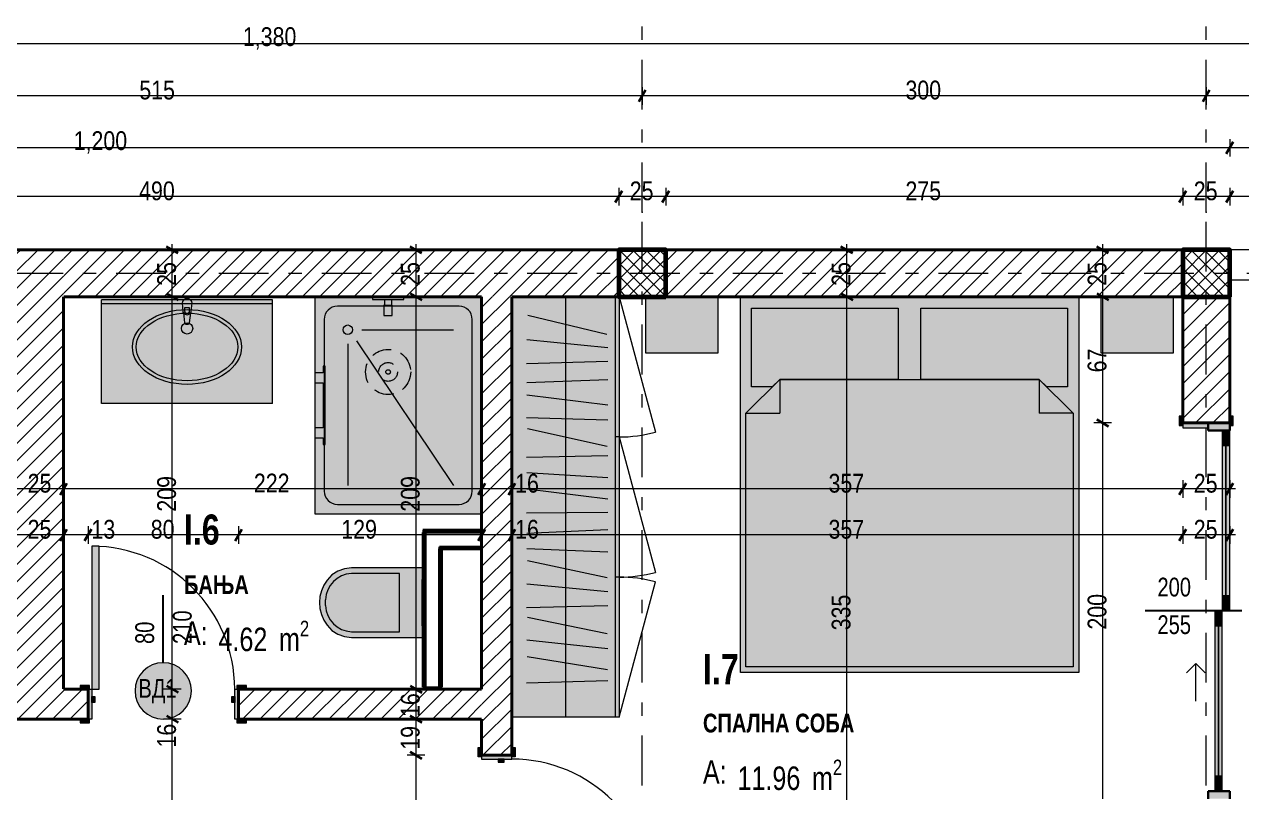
# Model space of a CAD drawing. Header units: millimetres. Extents: x -428 to 1070, y 0 to 421.
# Drawn here: x 197.9 to 327.4, y 192.3 to 274.1 of the extents above; entities that cross this region are included whole.
import ezdxf
from ezdxf.xclip import XClip

# ---------------------------------------------------------------- set-up
doc = ezdxf.new("R2010")
doc.units = ezdxf.units.MM
doc.header["$MEASUREMENT"] = 0
doc.header["$XCLIPFRAME"] = 0
doc.set_wipeout_variables(frame=1)
for name, pattern in [('- Двойно прекъснати линии', [10.936111, 5.291667, -2.116667, 1.411111, -2.116667]), ('Wipeout_Contour', [1000, 0, -1000]), ('Скрита линия (1)', [3.175, 2.116667, -1.058333])]:
    doc.linetypes.add(name, pattern=pattern)
for name, color, linetype, lineweight, true_color in [('1', 7, 'Continuous', 13, 0x2b2b2b), ('160', 7, 'Continuous', 35, 0xb4a35c), ('168', 7, 'Continuous', 15, 0x5e5e5e), ('177', 7, 'Continuous', 15, 0xf7e046), ('179', 7, 'Continuous', 0, 0xb7d9ff), ('183', 7, 'Continuous', 0, 0xefede9), ('184', 7, 'Continuous', 0, 0xe8e8e8), ('188', 7, 'Continuous', 0, 0xe8e8e8), ('19', 7, 'Continuous', 0, 0xe4e4e4), ('3', 7, 'Continuous', 18, 0x7c7c7c), ('4', 7, 'Continuous', 20, 0x3e3e3e), ('45', 7, 'Continuous', 35, 0x404040), ('46', 7, 'Continuous', 35, 0x4e4e4e), ('5', 7, 'Continuous', 25, 0x4e4e4e), ('61', 7, 'Continuous', 20, 0x6a6a6a), ('65', 7, 'Continuous', 20, 0x4e4e4e), ('75', 7, 'Continuous', 20, 0x515151), ('85', 7, 'Continuous', 20, 0x404040), ('87', 7, 'Continuous', 20, 0x6a6a6a), ('89', 7, 'Continuous', 20, 0x111111)]:
    doc.layers.add(name, color=color, linetype=linetype, lineweight=lineweight, true_color=true_color)
for name, color, linetype, lineweight in [('101', 253, 'Continuous', 15), ('2', 8, 'Continuous', 15), ('23', 8, 'Continuous', 30), ('27', 7, 'Continuous', 40), ('47', 7, 'Continuous', 60), ('7', 7, 'Continuous', 25)]:
    doc.layers.add(name, color=color, linetype=linetype, lineweight=lineweight)
doc.styles.add('GENERATED_STYLE_4', font='GOTHIC.TTF')
doc.styles.add('GENERATED_STYLE_5', font='GOTHICB.TTF')
doc.styles.add('GENERATED_STYLE_6', font='GOTHIC.TTF')
pattern_1 = [(45, (-1051.1205, 152.3444), (-0.9192388, 0.9192388), [])]
pattern_2 = [(0, (-1051.1205, 152.3444), (0, 2), [0, -0.3])]
pattern_3 = [(90, (-1051.1205, 152.3444), (-2, 0), [0, -0.3])]
pattern_4 = [(45, (-1051.1205, 152.3444), (-0.7071068, 0.7071068), []), (135, (-1051.1205, 152.3444), (0.7071068, 0.7071068), [])]

# ---------------------------------------------------------------- blocks, each defined once
blk = doc.blocks.new('Drawing_2_1', base_point=(-1051.12, 152.34))
at = {"layer": '177', "linetype": 'Continuous', "lineweight": 15, "true_color": 0xf7e046}
h = blk.add_hatch(dxfattribs=at)
h.set_pattern_fill('8_ГИПС_02_0001', color=53, style=0, pattern_type=2)
h.set_pattern_definition(pattern_2)
h.paths.add_polyline_path([(240.26, 219.98), (240.5, 219.98), (240.26, 220.22)])
h = blk.add_hatch(dxfattribs=at)
h.set_pattern_fill('8_ГИПС_02_0001', color=53, style=0, pattern_type=2)
h.set_pattern_definition(pattern_2)
h.paths.add_polyline_path([(240.26, 220.22), (240.5, 219.98), (240.5, 220.22)])
h = blk.add_hatch(dxfattribs=at)
h.set_pattern_fill('8_ГИПС_02_0001', color=53, style=0, pattern_type=2)
h.set_pattern_definition(pattern_2)
h.paths.add_polyline_path([(242.02, 218.22), (242.26, 218.22), (242.02, 218.46)])
h = blk.add_hatch(dxfattribs=at)
h.set_pattern_fill('8_ГИПС_02_0001', color=53, style=0, pattern_type=2)
h.set_pattern_definition(pattern_2)
h.paths.add_polyline_path([(242.02, 218.46), (242.26, 218.22), (242.26, 218.46)])
at = {"layer": '179', "linetype": 'Continuous', "lineweight": 0, "true_color": 0xdbe4ed}
for points in [[(215.67, 244.37, 1), (214.67, 244.37), (214.75, 243.53, 0.12102), (214.82, 243.34), (214.95, 242.29, 0.882566), (215.39, 242.29), (215.53, 243.34, 0.12102), (215.59, 243.53)], [(228.77, 245.06), (228.77, 221.97), (246.51, 221.97), (246.51, 245.06)], [(234.9, 245.06), (234.9, 244.76), (236.16, 244.76), (236.16, 244.16), (236.12, 244.16), (236.12, 243.06), (237, 243.06), (237, 244.16), (236.96, 244.16), (236.96, 244.76), (238.22, 244.76), (238.22, 245.06)], [(224.26, 233.72), (224.26, 244.72), (206.08, 244.72), (206.08, 233.72)], [(229.87, 229.35), (229.87, 237.67), (229.65, 237.67), (229.65, 236.97), (228.77, 236.97), (228.77, 235.91), (229.65, 235.91), (229.65, 231.11), (228.77, 231.11), (228.77, 230.05), (229.65, 230.05), (229.65, 229.35)], [(232.66, 208.81), (240.26, 208.81), (240.26, 216.21), (232.66, 216.21), (231.91, 216.12), (231.21, 215.86), (230.58, 215.45), (230.06, 214.91), (229.72, 214.36), (229.46, 213.77), (229.31, 213.15), (229.26, 212.51), (229.31, 211.87), (229.46, 211.24), (229.72, 210.65), (230.06, 210.11), (230.58, 209.56), (231.21, 209.15), (231.91, 208.89)], [(240.26, 210.05), (240.26, 214.97), (240.16, 214.97), (240.16, 210.05)]]:
    blk.add_hatch(color=254, dxfattribs=at).paths.add_polyline_path(points)
at = {"layer": '183', "linetype": 'Continuous', "lineweight": 0, "true_color": 0xefede9}
for points in [[(261.13, 245.06), (249.71, 245.06), (249.71, 200.31), (261.13, 200.31)], [(310.03, 205.06), (310.03, 245.06), (274.03, 245.06), (274.03, 205.06)]]:
    blk.add_hatch(color=7, dxfattribs=at).paths.add_polyline_path(points)
at = {"layer": '183', "linetype": 'Continuous', "lineweight": 0, "true_color": 0xe9e8e6}
for points in [[(271.64, 245.06), (263.99, 245.06), (263.99, 239.06), (271.64, 239.06)], [(320.06, 245.06), (312.42, 245.06), (312.42, 239.06), (320.06, 239.06)]]:
    blk.add_hatch(color=254, dxfattribs=at).paths.add_polyline_path(points)
at = {"layer": '184', "linetype": 'Continuous', "lineweight": 0, "true_color": 0xe8e8e8}
for points in [[(325.29, 230.83), (325.29, 229.23), (326.09, 229.23), (326.09, 230.83)], [(326.09, 211.63), (326.09, 213.23), (325.29, 213.23), (325.29, 211.63)], [(324.49, 211.63), (324.49, 210.03), (325.29, 210.03), (325.29, 211.63)], [(325.29, 192.43), (325.29, 194.03), (324.49, 194.03), (324.49, 192.43)], [(323.79, 192.43), (323.79, 191.63), (326.09, 191.63), (326.09, 192.43)]]:
    blk.add_hatch(color=254, dxfattribs=at).paths.add_polyline_path(points)
at = {"layer": '188', "linetype": 'Continuous', "lineweight": 0, "true_color": 0xe8e8e8}
blk.add_hatch(color=254, dxfattribs=at).paths.add_polyline_path([(209.64, 203.11, 1), (215.64, 203.11, 1)])
at = {"layer": '19', "linetype": 'Continuous', "lineweight": 0, "true_color": 0xe9e8e6}
for points in [[(278.23, 236.26), (290.83, 236.26), (290.83, 243.86), (275.23, 243.86), (275.23, 235.46), (277.43, 235.46)], [(293.23, 236.26), (305.83, 236.26), (306.63, 235.46), (308.83, 235.46), (308.83, 243.86), (293.23, 243.86)], [(292.03, 205.66), (292.03, 236.26), (278.23, 236.26), (274.63, 232.66), (274.63, 205.66)], [(292.03, 205.66), (309.43, 205.66), (309.43, 232.66), (305.83, 236.26), (292.03, 236.26)]]:
    blk.add_hatch(color=254, dxfattribs=at).paths.add_polyline_path(points)
at = {"layer": '19', "linetype": 'Continuous', "lineweight": 0, "true_color": 0xe4e4e4}
for points in [[(325.69, 213.23), (325.69, 229.23), (325.29, 229.23), (325.29, 213.23)], [(326.09, 213.23), (326.09, 229.23), (325.69, 229.23), (325.69, 213.23)], [(240.26, 219.98), (240.5, 219.98), (240.26, 220.22)], [(240.26, 220.22), (240.5, 219.98), (240.5, 220.22)], [(242.02, 218.22), (242.26, 218.22), (242.02, 218.46)], [(242.02, 218.46), (242.26, 218.22), (242.26, 218.46)], [(324.89, 194.03), (324.89, 210.03), (324.49, 210.03), (324.49, 194.03)], [(325.29, 194.03), (325.29, 210.03), (324.89, 210.03), (324.89, 194.03)]]:
    blk.add_hatch(color=254, dxfattribs=at).paths.add_polyline_path(points)
at = {"layer": '1', "color": 250, "linetype": '- Двойно прекъснати линии', "lineweight": 13, "true_color": 0x2b2b2b}
for p, q in [((263.58, 254.06), (263.58, 274.06)), ((323.58, 254.06), (323.58, 274.06))]:
    blk.add_line(p, q, dxfattribs=at)
for p in [(263.58, 254.06), (263.58, 254.06), (323.58, 254.06), (323.58, 254.06)]:
    blk.add_point(p, dxfattribs=at)
at = {"layer": '101', "color": 253, "linetype": 'Continuous', "lineweight": 15}
for p, q in [((205.84, 218.51), (205.04, 218.51)), ((205.84, 203.31), (205.84, 218.51)), ((205.36, 202.51), (205.36, 201.87)), ((219.92, 201.87), (219.92, 202.51)), ((248.27, 195.54), (248.91, 195.54))]:
    blk.add_line(p, q, dxfattribs=at)
at = {"layer": '160', "color": 33, "linetype": 'Continuous', "lineweight": 35, "true_color": 0xb4a35c}
for p, q in [((240.5, 219.98), (240.5, 218.46)), ((242.02, 219.98), (240.5, 219.98)), ((240.5, 219.98), (240.5, 218.46)), ((242.02, 218.46), (242.02, 218.22)), ((242.02, 218.46), (242.02, 218.22))]:
    blk.add_line(p, q, dxfattribs=at)
at = {"layer": '177', "color": 53, "linetype": 'Continuous', "lineweight": 15, "true_color": 0xf7e046, "flags": 128}
blk.add_lwpolyline([(240.26, 220.22), (240.26, 219.98)], dxfattribs=at)
at = {"layer": '2', "color": 8, "linetype": 'Continuous', "lineweight": 15, "flags": 128}
blk.add_lwpolyline([(209.64, 203.11, 1), (215.64, 203.11, 1)], format="xyb", close=True, dxfattribs=at)
at = {"layer": '23', "color": 8, "linetype": 'Continuous', "lineweight": 30}
for p, q in [((326.09, 230.83), (323.79, 230.83)), ((323.79, 192.43), (326.09, 192.43)), ((323.79, 191.63), (323.79, 192.43)), ((326.09, 192.43), (326.09, 191.63))]:
    blk.add_line(p, q, dxfattribs=at)
at = {"layer": '3', "color": 8, "linetype": 'Continuous', "lineweight": 18, "true_color": 0x7c7c7c}
for p, q in [((322.49, 206.03), (321.49, 205.03)), ((322.49, 202.03), (322.49, 206.03)), ((322.49, 206.03), (323.49, 205.03))]:
    blk.add_line(p, q, dxfattribs=at)
at = {"layer": '4', "color": 250, "linetype": 'Continuous', "lineweight": 20, "true_color": 0x3e3e3e}
for p, q in [((255.42, 245.06), (255.42, 200.31)), ((260.73, 245.06), (260.73, 200.31)), ((261.13, 245.06), (260.73, 245.06)), ((261.13, 245.06), (264.99, 230.65)), ((263.99, 239.06), (263.99, 245.06)), ((263.99, 245.06), (271.64, 245.06)), ((271.64, 245.06), (271.64, 239.06)), ((274.03, 205.06), (274.03, 245.06)), ((274.03, 245.06), (310.03, 245.06)), ((310.03, 245.06), (310.03, 205.06)), ((312.42, 239.06), (312.42, 245.06)), ((312.42, 245.06), (320.06, 245.06)), ((320.06, 245.06), (320.06, 239.06)), ((259.83, 241.04), (251.41, 243.07)), ((259.93, 239.64), (251.31, 240.47)), ((271.64, 239.06), (263.99, 239.06)), ((320.06, 239.06), (312.42, 239.06)), ((259.95, 238.17), (251.29, 237.94)), ((259.95, 236.22), (251.3, 235.89)), ((274.63, 232.66), (278.23, 236.26)), ((278.23, 236.26), (292.03, 236.26)), ((278.23, 236.26), (278.23, 232.66)), ((292.03, 236.26), (305.83, 236.26)), ((305.83, 236.26), (309.43, 232.66)), ((305.83, 236.26), (305.83, 232.66)), ((259.92, 233.52), (251.32, 234.59)), ((259.95, 231.92), (251.29, 232.19)), ((274.63, 205.66), (274.63, 232.66)), ((274.63, 232.66), (278.23, 232.66)), ((309.43, 232.66), (305.83, 232.66)), ((309.43, 232.66), (309.43, 205.66)), ((259.85, 229.11), (251.4, 231)), ((261.13, 230.14), (260.73, 230.14)), ((261.13, 230.14), (264.99, 215.73)), ((259.95, 228.14), (251.29, 227.97)), ((259.94, 225.8), (251.3, 226.31)), ((259.92, 223.53), (251.32, 224.58)), ((259.95, 222.09), (251.29, 222.02)), ((259.95, 220.26), (251.3, 219.86)), ((259.95, 217.88), (251.3, 218.23)), ((259.86, 215.14), (251.39, 216.97)), ((261.13, 215.22), (260.73, 215.22)), ((259.93, 213.65), (251.31, 214.46)), ((261.13, 200.31), (264.99, 214.71)), ((259.95, 212.17), (251.29, 211.94)), ((259.86, 209.18), (251.38, 210.93)), ((259.93, 207.6), (251.32, 208.51)), ((259.9, 205.37), (251.35, 206.74)), ((310.03, 205.06), (274.03, 205.06)), ((292.03, 205.66), (274.63, 205.66)), ((309.43, 205.66), (292.03, 205.66)), ((259.95, 204.18), (251.29, 203.93))]:
    blk.add_line(p, q, dxfattribs=at)
at = {"layer": '4', "color": 250, "linetype": 'Continuous', "lineweight": 20, "true_color": 0x3e3e3e, "flags": 128}
for points in [[(261.13, 245.06), (261.13, 200.31), (249.71, 200.31), (249.71, 245.06)], [(278.23, 236.26), (277.43, 235.46), (275.23, 235.46), (275.23, 243.86), (290.83, 243.86), (290.83, 236.26)], [(293.23, 236.26), (293.23, 243.86), (308.83, 243.86), (308.83, 235.46), (306.63, 235.46), (305.83, 236.26)]]:
    blk.add_lwpolyline(points, close=True, dxfattribs=at)
at = {"layer": '4', "color": 250, "linetype": 'Continuous', "lineweight": 20, "true_color": 0x3e3e3e}
for centre, start, end in [((261.13, 245.06), 270, 285), ((261.13, 230.14), 270, 285), ((261.13, 200.31), 75, 90)]:
    blk.add_arc(centre, 14.92, start, end, dxfattribs=at)
at = {"layer": '45', "color": 250, "linetype": 'Continuous', "lineweight": 35, "true_color": 0x404040}
for p, q in [((263.22, 265.83), (263.94, 267.08)), ((323.22, 265.83), (323.94, 267.08)), ((325.72, 260.29), (326.45, 261.54)), ((260.72, 255.1), (261.45, 256.35)), ((265.72, 255.1), (266.45, 256.35)), ((320.72, 255.1), (321.45, 256.35)), ((325.72, 255.1), (326.45, 256.35)), ((311.96, 231.99), (313.21, 231.27)), ((320.72, 223.98), (321.45, 225.23)), ((325.72, 223.98), (326.45, 225.23)), ((204.28, 219.08), (205, 220.33)), ((220.28, 219.08), (221, 220.33)), ((320.72, 219.08), (321.45, 220.33)), ((325.72, 219.08), (326.45, 220.33)), ((212.98, 203.67), (214.23, 202.95)), ((212.98, 200.47), (214.23, 199.75)), ((238.9, 196.62), (240.15, 195.89))]:
    blk.add_line(p, q, dxfattribs=at)
at = {"layer": '5', "color": 251, "linetype": 'Continuous', "lineweight": 25, "true_color": 0x4e4e4e}
for p, q in [((212.64, 206.11), (212.64, 213.31)), ((327.36, 211.63), (317.09, 211.63))]:
    blk.add_line(p, q, dxfattribs=at)
at = {"layer": '61', "color": 251, "linetype": 'Continuous', "lineweight": 20, "true_color": 0x6a6a6a}
for p, q in [((325.29, 230.83), (325.29, 229.23)), ((326.09, 230.83), (325.29, 230.83)), ((326.09, 229.23), (326.09, 230.83)), ((325.29, 229.23), (326.09, 229.23)), ((325.69, 213.23), (325.69, 229.23)), ((326.09, 213.23), (325.29, 213.23)), ((325.29, 213.23), (325.29, 211.63)), ((326.09, 211.63), (326.09, 213.23)), ((324.49, 211.63), (324.49, 210.03)), ((325.29, 211.63), (324.49, 211.63)), ((325.29, 211.63), (326.09, 211.63)), ((325.29, 210.03), (325.29, 211.63)), ((324.49, 210.03), (325.29, 210.03)), ((324.89, 194.03), (324.89, 210.03)), ((325.29, 194.03), (324.49, 194.03)), ((324.49, 194.03), (324.49, 192.43)), ((325.29, 192.43), (325.29, 194.03)), ((324.49, 192.43), (325.29, 192.43))]:
    blk.add_line(p, q, dxfattribs=at)
at = {"layer": '61', "color": 251, "linetype": 'Continuous', "lineweight": 20, "true_color": 0x6a6a6a, "flags": 128}
for points in [[(325.69, 213.23), (325.69, 229.23), (325.29, 229.23), (325.29, 213.23)], [(326.09, 213.23), (326.09, 229.23), (325.69, 229.23), (325.69, 213.23)], [(324.89, 194.03), (324.89, 210.03), (324.49, 210.03), (324.49, 194.03)], [(325.29, 194.03), (325.29, 210.03), (324.89, 210.03), (324.89, 194.03)]]:
    blk.add_lwpolyline(points, close=True, dxfattribs=at)
at = {"layer": '75', "color": 251, "linetype": 'Continuous', "lineweight": 20, "true_color": 0x515151}
for p, q in [((236.16, 244.76), (236.96, 244.76)), ((224.26, 244.72), (206.08, 244.72)), ((206.08, 233.72), (206.08, 244.72)), ((224.26, 244.32), (206.08, 244.32)), ((214.9, 243.88), (214.9, 243.58)), ((215.44, 243.88), (214.9, 243.88)), ((215.44, 243.58), (215.44, 243.88)), ((224.26, 233.72), (224.26, 244.72)), ((244.11, 244.06), (231.17, 244.06)), ((236.16, 244.16), (236.96, 244.16)), ((229.77, 242.66), (229.77, 224.37)), ((245.51, 224.37), (245.51, 242.66)), ((233.77, 241.56), (243.51, 241.56)), ((232.27, 240.06), (232.27, 224.97)), ((233.18, 240.37), (243.51, 224.97)), ((224.26, 233.72), (206.08, 233.72)), ((231.17, 222.97), (244.11, 222.97)), ((237.76, 215.61), (232.66, 215.61)), ((237.76, 212.51), (237.76, 215.61)), ((229.88, 212.82), (229.88, 212.19)), ((237.76, 209.41), (237.76, 212.51)), ((232.66, 209.41), (237.76, 209.41))]:
    blk.add_line(p, q, dxfattribs=at)
at = {"layer": '75', "color": 251, "linetype": 'Continuous', "lineweight": 20, "true_color": 0x515151, "flags": 128}
blk.add_lwpolyline([(215.67, 244.37), (215.59, 243.53, -0.12102), (215.53, 243.34), (215.39, 242.29, -0.882566), (214.95, 242.29), (214.82, 243.34, -0.12102), (214.75, 243.53), (214.67, 244.37, -1)], format="xyb", close=True, dxfattribs=at)
for points in [[(228.77, 245.06), (228.77, 221.97), (246.51, 221.97), (246.51, 245.06)], [(234.9, 245.06), (234.9, 244.76), (236.16, 244.76), (236.16, 244.16), (236.12, 244.16), (236.12, 243.06), (237, 243.06), (237, 244.16), (236.96, 244.16), (236.96, 244.76), (238.22, 244.76), (238.22, 245.06)], [(229.87, 229.35), (229.87, 237.67), (229.65, 237.67), (229.65, 236.97), (228.77, 236.97), (228.77, 235.91), (229.65, 235.91), (229.65, 231.11), (228.77, 231.11), (228.77, 230.05), (229.65, 230.05), (229.65, 229.35)], [(232.66, 208.81), (240.26, 208.81), (240.26, 216.21), (232.66, 216.21), (231.91, 216.12), (231.21, 215.86), (230.58, 215.45), (230.06, 214.91), (229.72, 214.36), (229.46, 213.77), (229.31, 213.15), (229.26, 212.51), (229.31, 211.87), (229.46, 211.24), (229.72, 210.65), (230.06, 210.11), (230.58, 209.56), (231.21, 209.15), (231.91, 208.89)], [(240.26, 210.05), (240.26, 214.97), (240.16, 214.97), (240.16, 210.05)]]:
    blk.add_lwpolyline(points, close=True, dxfattribs=at)
at = {"layer": '75', "color": 251, "linetype": 'Continuous', "lineweight": 20, "true_color": 0x515151}
for centre, radius in [((215.17, 241.7), 0.6), ((232.27, 241.56), 0.5)]:
    blk.add_circle(centre, radius, dxfattribs=at)
at = {"layer": '75', "color": 251, "linetype": 'Скрита линия (1)', "lineweight": 20, "true_color": 0x515151}
for radius in [2.4, 1, 0.24]:
    blk.add_circle((236.56, 237.06), radius, dxfattribs=at)
at = {"layer": '75', "color": 251, "linetype": 'Continuous', "lineweight": 20, "true_color": 0x515151}
for centre, radius, start, end in [((215.17, 243.58), 0.272, 180, 0), ((231.17, 242.66), 1.4, 90, 180), ((244.11, 242.66), 1.4, 0, 90), ((215.17, 243.57), 0.422, 212.771, 327.229), ((231.17, 224.37), 1.4, 180, 270), ((244.11, 224.37), 1.4, 270, 0), ((232.8, 212.69), 2.92, 92.66, 177.3883), ((232.8, 212.33), 2.92, 182.6117, 267.34)]:
    blk.add_arc(centre, radius, start, end, dxfattribs=at)
for major_axis, ratio in [((5.8, 0), 0.686667), ((5.4, 0), 0.666667)]:
    blk.add_ellipse((215.17, 239.72), major_axis=major_axis, ratio=ratio, dxfattribs=at)
at = {"layer": '85', "color": 250, "linetype": 'Continuous', "lineweight": 20, "true_color": 0x404040}
for p, q in [((362.09, 271.99), (86.09, 271.99)), ((263.58, 267.39), (263.58, 265.51)), ((323.58, 267.39), (323.58, 265.51)), ((263.58, 266.45), (160.58, 266.45)), ((323.58, 266.45), (263.58, 266.45)), ((362.09, 266.45), (323.58, 266.45)), ((326.09, 261.85), (326.09, 259.98)), ((326.09, 260.92), (86.09, 260.92)), ((362.09, 260.92), (326.09, 260.92)), ((261.09, 256.67), (261.09, 254.79)), ((266.09, 256.67), (266.09, 254.79)), ((321.09, 256.67), (321.09, 254.79)), ((326.09, 256.67), (326.09, 254.79)), ((261.09, 255.73), (163.04, 255.73)), ((266.09, 255.73), (261.09, 255.73)), ((321.09, 255.73), (266.09, 255.73)), ((326.09, 255.73), (321.09, 255.73)), ((362.09, 255.73), (326.09, 255.73)), ((313.52, 231.63), (311.65, 231.63)), ((312.59, 191.63), (312.59, 231.63)), ((321.09, 225.54), (321.09, 223.67)), ((326.09, 225.54), (326.09, 223.67)), ((326.09, 224.61), (321.09, 224.61)), ((326.7, 224.61), (326.09, 224.61)), ((204.64, 220.64), (204.64, 218.77)), ((220.64, 220.64), (220.64, 218.77)), ((321.09, 220.64), (321.09, 218.77)), ((326.09, 220.64), (326.09, 218.77)), ((220.64, 219.71), (204.64, 219.71)), ((326.09, 219.71), (321.09, 219.71)), ((326.7, 219.71), (326.09, 219.71)), ((214.54, 203.31), (212.67, 203.31)), ((213.6, 200.11), (213.6, 203.31)), ((214.54, 200.11), (212.67, 200.11)), ((213.6, 178.06), (213.6, 200.11)), ((240.46, 196.26), (238.59, 196.26)), ((239.53, 180.26), (239.53, 196.26))]:
    blk.add_line(p, q, dxfattribs=at)
at = {"layer": '89', "color": 250, "linetype": 'Continuous', "lineweight": 20, "true_color": 0x111111, "flags": 128}
blk.add_lwpolyline([(326.09, 112.06), (362.09, 112.06), (362.09, 250.06), (326.09, 250.06), (86.09, 250.06), (86.09, 112.06)], close=True, dxfattribs=at)
at = {"layer": '1', "color": 250, "linetype": 'Continuous', "lineweight": 13, "true_color": 0x2b2b2b, "attachment_point": 1}
for s, insert, char_height, style in [('\\A1;{\\W0.800000x;\\pql;\\pt0;\\fCentury Gothic|b1|i0|c204|p34;I.6}', (214.84, 221.89), 3.2, 'GENERATED_STYLE_5'), ('\\A1;{\\W0.800000x;\\pql;\\pt0;\\fCentury Gothic|b0|i0|c204|p34;A: }', (214.84, 210.51), 2.5, 'GENERATED_STYLE_4'), ('\\A1;{\\W0.800000x;\\pql;\\pt0,1;\\fCentury Gothic|b0|i0|c204|p34;4.62\\fCentury Gothic|b0|i0|c204|p34;\\A1{\\H.66x;\\S^  ;}\\fCentury Gothic|b0|i0|c204|p34; m\\fCentury Gothic|b0|i0|c204|p34;\\A1{\\H.66x;\\S2^  ;}}', (218.51, 210.58), 2.5, 'GENERATED_STYLE_4'), ('\\A1;{\\W0.800000x;\\pql;\\pt0;\\fCentury Gothic|b1|i0|c204|p34;I.7}', (270.05, 207.03), 3.2, 'GENERATED_STYLE_5'), ('\\A1;{\\W0.800000x;\\pql;\\pt0;\\fCentury Gothic|b0|i0|c204|p34;A: }', (270.05, 195.73), 2.5, 'GENERATED_STYLE_4'), ('\\A1;{\\W0.800000x;\\pql;\\pt0,1;\\fCentury Gothic|b0|i0|c204|p34;11.96\\fCentury Gothic|b0|i0|c204|p34;\\A1{\\H.66x;\\S^  ;}\\fCentury Gothic|b0|i0|c204|p34; m\\fCentury Gothic|b0|i0|c204|p34;\\A1{\\H.66x;\\S2^  ;}}', (273.72, 195.8), 2.5, 'GENERATED_STYLE_4')]:
    blk.add_mtext(s, dxfattribs=dict(at, insert=insert, char_height=char_height, style=style))
at = {"layer": '46', "color": 251, "linetype": 'Continuous', "lineweight": 35, "true_color": 0x4e4e4e, "char_height": 2}
for s, insert, attachment_point, style in [('\\A1;{\\W0.850000x;\\pql;\\fCentury Gothic|b0|i0|c0|p34;1,380}', (221.11, 271.38), 7, 'GENERATED_STYLE_6'), ('\\A1;{\\W0.850000x;\\pql;\\fCentury Gothic|b0|i0|c0|p34;515}', (210.09, 266.04), 7, 'GENERATED_STYLE_6'), ('\\A1;{\\W0.850000x;\\pql;\\fCentury Gothic|b0|i0|c0|p34;300}', (291.59, 266.04), 7, 'GENERATED_STYLE_6'), ('\\A1;{\\W0.850000x;\\pql;\\fCentury Gothic|b0|i0|c0|p34;1,200}', (203.11, 260.31), 7, 'GENERATED_STYLE_6'), ('\\A1;{\\W0.850000x;\\pql;\\fCentury Gothic|b0|i0|c0|p34;490}', (210.07, 255.31), 7, 'GENERATED_STYLE_6'), ('\\A1;{\\W0.850000x;\\pql;\\fCentury Gothic|b0|i0|c0|p34;25}', (262.26, 255.31), 7, 'GENERATED_STYLE_6'), ('\\A1;{\\W0.850000x;\\pql;\\fCentury Gothic|b0|i0|c0|p34;275}', (291.59, 255.31), 7, 'GENERATED_STYLE_6'), ('\\A1;{\\W0.850000x;\\pql;\\fCentury Gothic|b0|i0|c0|p34;25}', (322.26, 255.31), 7, 'GENERATED_STYLE_6'), ('\\A1;{\\W0.850000x;\\pql;\\fCentury Gothic|b0|i0|c0|p34;222}', (222.28, 224.24), 7, 'GENERATED_STYLE_6'), ('\\A1;{\\W0.850000x;\\pql;\\fCentury Gothic|b0|i0|c0|p34;357}', (283.41, 224.19), 7, 'GENERATED_STYLE_6'), ('\\A1;{\\W0.850000x;\\pql;\\fCentury Gothic|b0|i0|c0|p34;25}', (322.26, 224.19), 7, 'GENERATED_STYLE_6'), ('\\A1;{\\W0.850000x;\\pql;\\fCentury Gothic|b0|i0|c0|p34;13}', (205, 219.29), 7, 'GENERATED_STYLE_6'), ('\\A1;{\\W0.850000x;\\pql;\\fCentury Gothic|b0|i0|c0|p34;80}', (211.31, 219.29), 7, 'GENERATED_STYLE_6'), ('\\A1;{\\W0.850000x;\\pql;\\fCentury Gothic|b0|i0|c0|p34;129}', (231.58, 219.29), 7, 'GENERATED_STYLE_6'), ('\\A1;{\\W0.850000x;\\pql;\\fCentury Gothic|b0|i0|c0|p34;357}', (283.41, 219.29), 7, 'GENERATED_STYLE_6'), ('\\A1;{\\W0.850000x;\\pql;\\fCentury Gothic|b0|i0|c0|p34;25}', (322.26, 219.29), 7, 'GENERATED_STYLE_6'), ('\\A1;{\\W0.800000x;\\pql;\\pt0;\\fCentury Gothic|b1|i0|c204|p34;БАЊА}', (214.84, 215.42), 1, 'GENERATED_STYLE_5'), ('\\A1;{\\W0.800000x;\\pql;\\pt0;\\fCentury Gothic|b1|i0|c204|p34;СПАЛНА СОБА}', (270.05, 200.69), 1, 'GENERATED_STYLE_5')]:
    blk.add_mtext(s, dxfattribs=dict(at, insert=insert, attachment_point=attachment_point, style=style))
at = {"layer": '46', "color": 251, "linetype": 'Continuous', "lineweight": 35, "true_color": 0x4e4e4e, "char_height": 2, "attachment_point": 7, "rotation": 90, "style": 'GENERATED_STYLE_6'}
for s, insert in [('\\A1;{\\W0.850000x;\\pql;\\fCentury Gothic|b0|i0|c0|p34;67}', (313, 237.02)), ('\\A1;{\\W0.850000x;\\pql;\\fCentury Gothic|b0|i0|c0|p34;209}', (214.02, 222.19)), ('\\A1;{\\W0.850000x;\\pql;\\fCentury Gothic|b0|i0|c0|p34;209}', (239.94, 222.19)), ('\\A1;{\\W0.850000x;\\pql;\\fCentury Gothic|b0|i0|c0|p34;335}', (285.77, 209.56)), ('\\A1;{\\W0.850000x;\\pql;\\fCentury Gothic|b0|i0|c0|p34;200}', (313, 209.64)), ('\\A1;{\\W0.850000x;\\pql;\\fCentury Gothic|b0|i0|c0|p34;16}', (214.02, 197.09)), ('\\A1;{\\W0.850000x;\\pql;\\fCentury Gothic|b0|i0|c0|p34;19}', (239.94, 196.85))]:
    blk.add_mtext(s, dxfattribs=dict(at, insert=insert))
at = {"layer": '7', "color": 7, "linetype": 'Continuous', "lineweight": 25, "char_height": 2, "attachment_point": 7}
for s, insert, style in [('\\A1;{\\W0.800000x;\\pql;\\pt0;\\fCentury Gothic|b0|i0|c0|p34;200\\fCentury Gothic|b0|i0|c0|p34;\\A1{\\H.66x;\\S^  ;}\\fCentury Gothic|b0|i0|c0|p34;\\fCentury Gothic|b0|i0|c0|p34;}', (318.4, 212.58), 'GENERATED_STYLE_6'), ('\\A1;{\\W0.800000x;\\pql;\\pt0;\\fCentury Gothic|b0|i0|c0|p34;255\\fCentury Gothic|b0|i0|c0|p34;\\A1{\\H.66x;\\S^  ;}\\fCentury Gothic|b0|i0|c0|p34;\\fCentury Gothic|b0|i0|c0|p34;}', (318.4, 208.58), 'GENERATED_STYLE_6'), ('\\A1;{\\W0.800000x;\\pql;\\pt1;\\fCentury Gothic|b0|i0|c204|p34;ВД1}', (210, 201.8), 'GENERATED_STYLE_4')]:
    blk.add_mtext(s, dxfattribs=dict(at, insert=insert, style=style))
at = {"layer": '7', "color": 7, "linetype": 'Continuous', "lineweight": 25, "char_height": 2, "attachment_point": 7, "rotation": 90, "style": 'GENERATED_STYLE_4'}
for s, insert in [('\\A1;{\\W0.800000x;\\pql;\\pt1;\\fCentury Gothic|b0|i0|c204|p34;210}', (215.69, 208.11)), ('\\A1;{\\W0.800000x;\\pql;\\pt1;\\fCentury Gothic|b0|i0|c204|p34;80}', (211.69, 208.11))]:
    blk.add_mtext(s, dxfattribs=dict(at, insert=insert))
at = {"color": 254, "linetype": 'Wipeout_Contour', "lineweight": 0, "ltscale": 1358.580623}
blk.add_wipeout([(202.04, 250.06), (202.04, 245.06), (261.09, 245.06), (261.09, 250.06)], dxfattribs=at)
at = {"color": 254, "linetype": 'Wipeout_Contour', "lineweight": 0, "ltscale": 1692.869433}
blk.add_wipeout([(358.89, 250.06), (326.09, 250.06), (326.09, 246.86), (358.89, 246.86)], dxfattribs=at)
at = {"color": 254, "linetype": 'Wipeout_Contour', "lineweight": 0, "ltscale": 1607.695487}
blk.add_wipeout([(326.09, 245.06), (321.09, 245.06), (321.09, 231.63), (326.09, 231.63)], dxfattribs=at)
at = {"layer": '168', "linetype": 'Continuous', "lineweight": 15, "true_color": 0x5e5e5e}
h = blk.add_hatch(dxfattribs=at)
h.set_pattern_fill('COMMON_BRICK_0001', color=251, style=0, pattern_type=2)
h.set_pattern_definition(pattern_1)
h.paths.add_polyline_path([(202.04, 250.06), (202.04, 245.06), (261.09, 245.06), (261.09, 250.06)])
h = blk.add_hatch(dxfattribs=at)
h.set_pattern_fill('COMMON_BRICK_0001', color=251, style=0, pattern_type=2)
h.set_pattern_definition(pattern_1)
h.paths.add_polyline_path([(326.09, 245.06), (321.09, 245.06), (321.09, 231.63), (326.09, 231.63)])
at = {"layer": '184', "linetype": 'Continuous', "lineweight": 0, "true_color": 0xe8e8e8}
for points in [[(321.09, 231.37), (321.09, 232.37), (320.71, 232.37), (320.71, 231.37)], [(326.47, 231.37), (326.47, 232.37), (326.09, 232.37), (326.09, 231.37)], [(323.79, 231.63), (321.09, 231.63), (321.09, 231.13), (323.79, 231.13)], [(323.79, 231.63), (323.79, 230.83), (326.09, 230.83), (326.09, 231.63)]]:
    blk.add_hatch(color=254, dxfattribs=at).paths.add_polyline_path(points)
at = {"layer": '23', "color": 8, "linetype": 'Continuous', "lineweight": 30}
for p, q in [((323.79, 231.63), (326.09, 231.63)), ((323.79, 230.83), (323.79, 231.63)), ((326.09, 231.63), (326.09, 230.83))]:
    blk.add_line(p, q, dxfattribs=at)
at = {"layer": '27', "color": 7, "linetype": 'Continuous', "lineweight": 40}
for p, q in [((321.09, 231.63), (321.09, 232.37)), ((321.09, 231.63), (321.09, 232.37)), ((321.09, 231.63), (321.09, 232.37)), ((326.09, 231.63), (326.09, 232.37)), ((326.09, 231.63), (326.09, 232.37)), ((326.09, 231.63), (326.09, 232.37)), ((323.79, 231.63), (321.09, 231.63)), ((323.79, 231.63), (321.09, 231.63)), ((323.79, 231.63), (321.09, 231.63)), ((326.09, 231.63), (323.79, 231.63)), ((326.09, 231.63), (323.79, 231.63)), ((326.09, 231.63), (323.79, 231.63))]:
    blk.add_line(p, q, dxfattribs=at)
at = {"layer": '27', "color": 7, "linetype": 'Continuous', "lineweight": 40, "flags": 128}
for points in [[(261.09, 250.06), (202.04, 250.06)], [(202.04, 245.06), (246.51, 245.06)], [(249.71, 245.06), (261.09, 245.06)], [(321.09, 245.06), (321.09, 231.63)], [(326.09, 231.63), (326.09, 245.06)]]:
    blk.add_lwpolyline(points, dxfattribs=at)
at = {"layer": '45', "color": 250, "linetype": 'Continuous', "lineweight": 35, "true_color": 0x404040}
for p, q in [((214.23, 249.69), (212.98, 250.42)), ((240.15, 249.69), (238.9, 250.42)), ((212.98, 245.42), (214.23, 244.69)), ((238.9, 245.42), (240.15, 244.69))]:
    blk.add_line(p, q, dxfattribs=at)
at = {"layer": '61', "color": 251, "linetype": 'Continuous', "lineweight": 20, "true_color": 0x6a6a6a}
for p, q in [((321.09, 232.37), (320.71, 232.37)), ((320.71, 232.37), (320.71, 231.37)), ((321.09, 231.37), (321.09, 232.37)), ((326.47, 232.37), (326.09, 232.37)), ((326.09, 232.37), (326.09, 231.37)), ((326.47, 231.37), (326.47, 232.37)), ((320.71, 231.37), (321.09, 231.37)), ((323.79, 231.63), (321.09, 231.63)), ((321.09, 231.63), (321.09, 231.13)), ((321.09, 231.13), (323.79, 231.13)), ((323.79, 231.13), (323.79, 231.63)), ((326.09, 231.37), (326.47, 231.37))]:
    blk.add_line(p, q, dxfattribs=at)
at = {"layer": '85', "color": 250, "linetype": 'Continuous', "lineweight": 20, "true_color": 0x404040}
for p, q in [((214.54, 250.06), (212.67, 250.06)), ((213.6, 250.06), (213.6, 250.67)), ((213.6, 245.06), (213.6, 250.06)), ((240.46, 250.06), (238.59, 250.06)), ((239.53, 250.06), (239.53, 250.67)), ((239.53, 245.06), (239.53, 250.06)), ((214.54, 245.06), (212.67, 245.06)), ((213.6, 203.31), (213.6, 245.06)), ((240.46, 245.06), (238.59, 245.06))]:
    blk.add_line(p, q, dxfattribs=at)
at = {"layer": '87', "color": 251, "linetype": 'Continuous', "lineweight": 20, "true_color": 0x6a6a6a, "flags": 128}
for points in [[(358.89, 250.06), (326.09, 250.06)], [(326.09, 246.86), (358.89, 246.86)]]:
    blk.add_lwpolyline(points, dxfattribs=at)
at = {"layer": '46', "color": 251, "linetype": 'Continuous', "lineweight": 35, "true_color": 0x4e4e4e, "char_height": 2, "attachment_point": 7, "rotation": 90, "style": 'GENERATED_STYLE_6'}
for insert in [(214.02, 246.23), (239.94, 246.23)]:
    blk.add_mtext('\\A1;{\\W0.850000x;\\pql;\\fCentury Gothic|b0|i0|c0|p34;25}', dxfattribs=dict(at, insert=insert))
at = {"color": 254, "linetype": 'Wipeout_Contour', "lineweight": 0, "ltscale": 1209.500862}
blk.add_wipeout([(202.04, 203.31), (202.04, 250.06), (197.04, 250.06), (197.04, 203.31)], dxfattribs=at)
at = {"color": 254, "linetype": 'Wipeout_Contour', "lineweight": 0, "ltscale": 1537.690303}
blk.add_wipeout([(321.09, 250.06), (266.09, 250.06), (266.09, 245.06), (321.09, 245.06)], dxfattribs=at)
at = {"color": 254, "linetype": 'Wipeout_Contour', "lineweight": 0, "ltscale": 1330.079207}
blk.add_wipeout([(246.51, 245.06), (246.51, 196.26), (249.71, 196.26), (249.71, 245.06)], dxfattribs=at)
at = {"layer": '168', "linetype": 'Continuous', "lineweight": 15, "true_color": 0x5e5e5e}
h = blk.add_hatch(dxfattribs=at)
h.set_pattern_fill('COMMON_BRICK_0001', color=251, style=0, pattern_type=2)
h.set_pattern_definition(pattern_1)
h.paths.add_polyline_path([(202.04, 203.31), (202.04, 250.06), (197.04, 250.06), (197.04, 203.31)])
h = blk.add_hatch(dxfattribs=at)
h.set_pattern_fill('COMMON_BRICK_0001', color=251, style=0, pattern_type=2)
h.set_pattern_definition(pattern_1)
h.paths.add_polyline_path([(321.09, 250.06), (266.09, 250.06), (266.09, 245.06), (321.09, 245.06)])
h = blk.add_hatch(dxfattribs=at)
h.set_pattern_fill('COMMON_BRICK_0001', color=251, style=0, pattern_type=2)
h.set_pattern_definition(pattern_1)
h.paths.add_polyline_path([(246.51, 245.06), (246.51, 196.26), (249.71, 196.26), (249.71, 245.06)])
at = {"layer": '177', "linetype": 'Continuous', "lineweight": 15, "true_color": 0xf7e046}
h = blk.add_hatch(dxfattribs=at)
h.set_pattern_fill('8_ГИПС_02_0001', color=53, style=0, pattern_type=2)
h.set_pattern_definition(pattern_2)
h.paths.add_polyline_path([(240.5, 219.98), (246.51, 219.98), (246.51, 220.22), (240.5, 220.22)])
h = blk.add_hatch(dxfattribs=at)
h.set_pattern_fill('8_ГИПС_02_0001', color=53, style=0, pattern_type=2)
h.set_pattern_definition(pattern_2)
h.paths.add_polyline_path([(242.26, 218.22), (246.51, 218.22), (246.51, 218.46), (242.26, 218.46)])
at = {"layer": '184', "linetype": 'Continuous', "lineweight": 0, "true_color": 0xe8e8e8}
for points in [[(246.13, 196.1), (246.51, 196.1), (246.51, 197.1), (246.13, 197.1)], [(249.71, 196.1), (250.09, 196.1), (250.09, 197.1), (249.71, 197.1)], [(246.51, 195.86), (249.71, 195.86), (249.71, 196.26), (246.51, 196.26)], [(248.27, 195.86), (248.27, 195.54), (248.91, 195.54), (248.91, 195.86)]]:
    blk.add_hatch(color=254, dxfattribs=at).paths.add_polyline_path(points)
at = {"layer": '19', "linetype": 'Continuous', "lineweight": 0, "true_color": 0xe4e4e4}
for points in [[(240.5, 219.98), (246.51, 219.98), (246.51, 220.22), (240.5, 220.22)], [(242.26, 218.22), (246.51, 218.22), (246.51, 218.46), (242.26, 218.46)]]:
    blk.add_hatch(color=254, dxfattribs=at).paths.add_polyline_path(points)
at = {"layer": '1', "color": 250, "linetype": 'Continuous', "lineweight": 13, "true_color": 0x2b2b2b, "flags": 128}
blk.add_lwpolyline([(246.51, 218.46), (246.51, 219.98)], dxfattribs=at)
at = {"layer": '101', "color": 253, "linetype": 'Continuous', "lineweight": 15}
for p, q in [((249.71, 196.26), (246.51, 196.26)), ((246.51, 196.26), (246.51, 195.86)), ((246.51, 195.86), (249.71, 195.86)), ((248.27, 195.86), (248.27, 195.54)), ((248.91, 195.86), (248.27, 195.86)), ((248.91, 195.54), (248.91, 195.86)), ((249.71, 195.86), (249.71, 196.26))]:
    blk.add_line(p, q, dxfattribs=at)
blk.add_arc((249.71, 180.66), 15.2, 0, 90, dxfattribs=at)
at = {"layer": '160', "color": 33, "linetype": 'Continuous', "lineweight": 35, "true_color": 0xb4a35c}
for p, q in [((246.51, 219.98), (242.02, 219.98)), ((242.02, 218.46), (246.51, 218.46))]:
    blk.add_line(p, q, dxfattribs=at)
at = {"layer": '160', "color": 33, "linetype": 'Continuous', "lineweight": 35, "true_color": 0xb4a35c, "flags": 128}
for points in [[(246.51, 220.22), (240.26, 220.22)], [(242.26, 218.22), (246.51, 218.22)]]:
    blk.add_lwpolyline(points, dxfattribs=at)
at = {"layer": '177', "color": 53, "linetype": 'Continuous', "lineweight": 15, "true_color": 0xf7e046, "flags": 128}
for points in [[(246.51, 219.98), (246.51, 220.22)], [(246.51, 218.22), (246.51, 218.46)]]:
    blk.add_lwpolyline(points, dxfattribs=at)
at = {"layer": '27', "color": 7, "linetype": 'Continuous', "lineweight": 40}
for p, q in [((246.51, 196.26), (246.51, 197.1)), ((246.51, 196.26), (246.51, 197.1)), ((246.51, 196.26), (246.51, 197.1)), ((249.71, 196.26), (249.71, 197.1)), ((249.71, 196.26), (249.71, 197.1)), ((249.71, 196.26), (249.71, 197.1)), ((249.71, 196.26), (246.51, 196.26)), ((249.71, 196.26), (246.51, 196.26)), ((249.71, 196.26), (246.51, 196.26))]:
    blk.add_line(p, q, dxfattribs=at)
at = {"layer": '27', "color": 7, "linetype": 'Continuous', "lineweight": 40, "flags": 128}
for points in [[(202.04, 250.06), (197.04, 250.06)], [(321.09, 250.06), (266.09, 250.06)], [(202.04, 203.31), (202.04, 245.06)], [(246.51, 245.06), (246.51, 203.31)], [(249.71, 196.26), (249.71, 245.06)], [(266.09, 245.06), (321.09, 245.06)], [(246.51, 200.11), (246.51, 196.26)]]:
    blk.add_lwpolyline(points, dxfattribs=at)
at = {"layer": '3', "color": 8, "linetype": 'Continuous', "lineweight": 18, "true_color": 0x7c7c7c}
for p, q in [((246.13, 196.1), (246.13, 197.1)), ((246.13, 197.1), (246.51, 197.1)), ((246.51, 197.1), (246.51, 196.1)), ((249.71, 196.1), (249.71, 197.1)), ((249.71, 197.1), (250.09, 197.1)), ((250.09, 197.1), (250.09, 196.1)), ((246.51, 196.1), (246.13, 196.1)), ((250.09, 196.1), (249.71, 196.1))]:
    blk.add_line(p, q, dxfattribs=at)
at = {"layer": '45', "color": 250, "linetype": 'Continuous', "lineweight": 35, "true_color": 0x404040}
for p, q in [((285.98, 249.69), (284.73, 250.42)), ((313.21, 249.69), (311.96, 250.42)), ((284.73, 245.42), (285.98, 244.69)), ((311.96, 245.42), (313.21, 244.69)), ((201.68, 223.98), (202.4, 225.23)), ((246.15, 223.98), (246.87, 225.23)), ((249.35, 223.98), (250.07, 225.23)), ((201.68, 219.08), (202.4, 220.33)), ((246.15, 219.08), (246.87, 220.33)), ((249.35, 219.08), (250.07, 220.33))]:
    blk.add_line(p, q, dxfattribs=at)
at = {"layer": '85', "color": 250, "linetype": 'Continuous', "lineweight": 20, "true_color": 0x404040}
for p, q in [((286.29, 250.06), (284.41, 250.06)), ((285.35, 250.06), (285.35, 250.67)), ((285.35, 245.06), (285.35, 250.06)), ((313.52, 250.06), (311.65, 250.06)), ((312.59, 250.06), (312.59, 250.67)), ((312.59, 245.06), (312.59, 250.06)), ((286.29, 245.06), (284.41, 245.06)), ((285.35, 178.06), (285.35, 245.06)), ((313.52, 245.06), (311.65, 245.06)), ((312.59, 231.63), (312.59, 245.06)), ((202.04, 225.54), (202.04, 223.67)), ((246.51, 225.54), (246.51, 223.67)), ((249.71, 225.54), (249.71, 223.67)), ((202.04, 224.61), (197.04, 224.61)), ((246.51, 224.61), (202.04, 224.61)), ((249.71, 224.61), (246.51, 224.61)), ((321.09, 224.61), (249.71, 224.61)), ((202.04, 220.64), (202.04, 218.77)), ((246.51, 220.64), (246.51, 218.77)), ((249.71, 220.64), (249.71, 218.77)), ((202.04, 219.71), (197.04, 219.71)), ((204.64, 219.71), (202.04, 219.71)), ((246.51, 219.71), (220.64, 219.71)), ((249.71, 219.71), (246.51, 219.71)), ((321.09, 219.71), (249.71, 219.71))]:
    blk.add_line(p, q, dxfattribs=at)
at = {"layer": '46', "color": 251, "linetype": 'Continuous', "lineweight": 35, "true_color": 0x4e4e4e, "char_height": 2, "attachment_point": 7, "rotation": 90, "style": 'GENERATED_STYLE_6'}
for insert in [(285.77, 246.23), (313, 246.23)]:
    blk.add_mtext('\\A1;{\\W0.850000x;\\pql;\\fCentury Gothic|b0|i0|c0|p34;25}', dxfattribs=dict(at, insert=insert))
at = {"layer": '46', "color": 251, "linetype": 'Continuous', "lineweight": 35, "true_color": 0x4e4e4e, "char_height": 2, "attachment_point": 7, "style": 'GENERATED_STYLE_6'}
for s, insert in [('\\A1;{\\W0.850000x;\\pql;\\fCentury Gothic|b0|i0|c0|p34;25}', (198.21, 224.19)), ('\\A1;{\\W0.850000x;\\pql;\\fCentury Gothic|b0|i0|c0|p34;16}', (250.07, 224.19)), ('\\A1;{\\W0.850000x;\\pql;\\fCentury Gothic|b0|i0|c0|p34;25}', (198.21, 219.29)), ('\\A1;{\\W0.850000x;\\pql;\\fCentury Gothic|b0|i0|c0|p34;16}', (250.07, 219.29))]:
    blk.add_mtext(s, dxfattribs=dict(at, insert=insert))
at = {"color": 254, "linetype": 'Wipeout_Contour', "lineweight": 0, "ltscale": 1446.459346}
blk.add_wipeout([(266.09, 245.06), (266.09, 250.06), (261.09, 250.06), (261.09, 245.06)], dxfattribs=at)
at = {"color": 254, "linetype": 'Wipeout_Contour', "lineweight": 0, "ltscale": 1629.702603}
blk.add_wipeout([(326.09, 245.06), (326.09, 250.06), (321.09, 250.06), (321.09, 245.06)], dxfattribs=at)
at = {"color": 254, "linetype": 'Wipeout_Contour', "lineweight": 0, "ltscale": 1115.430118}
blk.add_wipeout([(180.08, 203.31), (180.08, 200.11), (204.64, 200.11), (204.64, 203.31)], dxfattribs=at)
at = {"color": 254, "linetype": 'Wipeout_Contour', "lineweight": 0, "ltscale": 1234.886557}
blk.add_wipeout([(246.51, 203.31), (220.64, 203.31), (220.64, 200.11), (246.51, 200.11)], dxfattribs=at)
at = {"layer": '1', "linetype": 'Continuous', "lineweight": 13, "true_color": 0x2b2b2b}
h = blk.add_hatch(dxfattribs=at)
h.set_pattern_fill('1_БЕТОН_СГЛОБЯЕМИ_ЕЛЕМЕН_E7', color=250, style=0, pattern_type=2)
h.set_pattern_definition(pattern_4)
h.paths.add_polyline_path([(266.09, 245.06), (266.09, 250.06), (261.09, 250.06), (261.09, 245.06)])
h = blk.add_hatch(dxfattribs=at)
h.set_pattern_fill('1_БЕТОН_СГЛОБЯЕМИ_ЕЛЕМЕН_E7', color=250, style=0, pattern_type=2)
h.set_pattern_definition(pattern_4)
h.paths.add_polyline_path([(326.09, 245.06), (326.09, 250.06), (321.09, 250.06), (321.09, 245.06)])
at = {"layer": '168', "linetype": 'Continuous', "lineweight": 15, "true_color": 0x5e5e5e}
h = blk.add_hatch(dxfattribs=at)
h.set_pattern_fill('COMMON_BRICK_0001', color=251, style=0, pattern_type=2)
h.set_pattern_definition(pattern_1)
h.paths.add_polyline_path([(180.08, 203.31), (180.08, 200.11), (204.64, 200.11), (204.64, 203.31)])
h = blk.add_hatch(dxfattribs=at)
h.set_pattern_fill('COMMON_BRICK_0001', color=251, style=0, pattern_type=2)
h.set_pattern_definition(pattern_1)
h.paths.add_polyline_path([(246.51, 203.31), (220.64, 203.31), (220.64, 200.11), (246.51, 200.11)])
at = {"layer": '177', "linetype": 'Continuous', "lineweight": 15, "true_color": 0xf7e046}
h = blk.add_hatch(dxfattribs=at)
h.set_pattern_fill('8_ГИПС_02_0001', color=53, style=0, pattern_type=2)
h.set_pattern_definition(pattern_3)
h.paths.add_polyline_path([(240.26, 219.98), (240.26, 203.51), (240.5, 203.51), (240.5, 219.98)])
h = blk.add_hatch(dxfattribs=at)
h.set_pattern_fill('8_ГИПС_02_0001', color=53, style=0, pattern_type=2)
h.set_pattern_definition(pattern_3)
h.paths.add_polyline_path([(242.02, 218.22), (242.02, 203.51), (242.26, 203.51), (242.26, 218.22)])
at = {"layer": '184', "linetype": 'Continuous', "lineweight": 0, "true_color": 0xe8e8e8}
for points in [[(205.04, 218.51), (205.04, 203.31), (205.84, 203.31), (205.84, 218.51)], [(204.8, 203.69), (203.8, 203.69), (203.8, 203.31), (204.8, 203.31)], [(204.64, 200.11), (205.04, 200.11), (205.04, 203.31), (204.64, 203.31)], [(220.24, 200.11), (220.64, 200.11), (220.64, 203.31), (220.24, 203.31)], [(220.48, 203.31), (221.48, 203.31), (221.48, 203.69), (220.48, 203.69)], [(205.04, 202.51), (205.04, 201.87), (205.36, 201.87), (205.36, 202.51)], [(220.24, 201.87), (220.24, 202.51), (219.92, 202.51), (219.92, 201.87)], [(204.8, 200.11), (203.8, 200.11), (203.8, 199.73), (204.8, 199.73)], [(220.48, 199.73), (221.48, 199.73), (221.48, 200.11), (220.48, 200.11)]]:
    blk.add_hatch(color=254, dxfattribs=at).paths.add_polyline_path(points)
at = {"layer": '19', "linetype": 'Continuous', "lineweight": 0, "true_color": 0xe4e4e4}
for points in [[(240.26, 219.98), (240.26, 203.51), (240.5, 203.51), (240.5, 219.98)], [(242.02, 218.22), (242.02, 203.51), (242.26, 203.51), (242.26, 218.22)]]:
    blk.add_hatch(color=254, dxfattribs=at).paths.add_polyline_path(points)
at = {"layer": '1', "color": 250, "linetype": '- Двойно прекъснати линии', "lineweight": 13, "true_color": 0x2b2b2b}
for p, q in [((263.58, 105.57), (263.58, 254.06)), ((323.58, 105.57), (323.58, 254.06)), ((76.39, 247.56), (370.1, 247.56))]:
    blk.add_line(p, q, dxfattribs=at)
at = {"layer": '1', "color": 250, "linetype": 'Continuous', "lineweight": 13, "true_color": 0x2b2b2b, "flags": 128}
blk.add_lwpolyline([(242.02, 203.51), (240.5, 203.51)], dxfattribs=at)
at = {"layer": '101', "color": 253, "linetype": 'Continuous', "lineweight": 15}
for p, q in [((205.04, 218.51), (205.04, 203.31)), ((204.64, 200.11), (204.64, 203.31)), ((204.64, 203.31), (205.04, 203.31)), ((205.04, 203.31), (205.04, 200.11)), ((205.04, 203.31), (205.84, 203.31)), ((220.24, 200.11), (220.24, 203.31)), ((220.24, 203.31), (220.64, 203.31)), ((220.64, 203.31), (220.64, 200.11)), ((205.04, 202.51), (205.36, 202.51)), ((205.04, 201.87), (205.04, 202.51)), ((219.92, 202.51), (220.24, 202.51)), ((220.24, 202.51), (220.24, 201.87)), ((205.36, 201.87), (205.04, 201.87)), ((220.24, 201.87), (219.92, 201.87)), ((205.04, 200.11), (204.64, 200.11)), ((220.64, 200.11), (220.24, 200.11))]:
    blk.add_line(p, q, dxfattribs=at)
blk.add_arc((205.04, 203.31), 15.2, 0, 90, dxfattribs=at)
at = {"layer": '160', "color": 33, "linetype": 'Continuous', "lineweight": 35, "true_color": 0xb4a35c}
for p, q in [((240.5, 218.46), (240.5, 203.51)), ((242.02, 203.51), (242.02, 218.22))]:
    blk.add_line(p, q, dxfattribs=at)
at = {"layer": '160', "color": 33, "linetype": 'Continuous', "lineweight": 35, "true_color": 0xb4a35c, "flags": 128}
for points in [[(240.26, 219.98), (240.26, 203.51)], [(242.26, 203.51), (242.26, 218.22)]]:
    blk.add_lwpolyline(points, dxfattribs=at)
at = {"layer": '177', "color": 53, "linetype": 'Continuous', "lineweight": 15, "true_color": 0xf7e046, "flags": 128}
for points in [[(240.5, 203.51), (240.26, 203.51)], [(242.26, 203.51), (242.02, 203.51)]]:
    blk.add_lwpolyline(points, dxfattribs=at)
at = {"layer": '27', "color": 7, "linetype": 'Continuous', "lineweight": 40}
for p, q in [((204.64, 203.31), (203.8, 203.31)), ((204.64, 203.31), (203.8, 203.31)), ((204.64, 203.31), (203.8, 203.31)), ((204.64, 203.31), (204.64, 200.11)), ((204.64, 203.31), (204.64, 200.11)), ((204.64, 203.31), (204.64, 200.11)), ((220.64, 203.31), (221.48, 203.31)), ((220.64, 203.31), (220.64, 200.11)), ((220.64, 203.31), (220.64, 200.11)), ((220.64, 203.31), (220.64, 200.11)), ((220.64, 203.31), (221.48, 203.31)), ((220.64, 203.31), (221.48, 203.31)), ((204.64, 200.11), (203.8, 200.11)), ((204.64, 200.11), (203.8, 200.11)), ((204.64, 200.11), (203.8, 200.11)), ((220.64, 200.11), (221.48, 200.11)), ((220.64, 200.11), (221.48, 200.11)), ((220.64, 200.11), (221.48, 200.11))]:
    blk.add_line(p, q, dxfattribs=at)
at = {"layer": '27', "color": 7, "linetype": 'Continuous', "lineweight": 40, "flags": 128}
for points in [[(204.64, 203.31), (202.04, 203.31)], [(246.51, 203.31), (220.64, 203.31)], [(180.08, 200.11), (204.64, 200.11)], [(220.64, 200.11), (246.51, 200.11)]]:
    blk.add_lwpolyline(points, dxfattribs=at)
at = {"layer": '3', "color": 8, "linetype": 'Continuous', "lineweight": 18, "true_color": 0x7c7c7c}
for p, q in [((204.8, 203.69), (203.8, 203.69)), ((203.8, 203.69), (203.8, 203.31)), ((203.8, 203.31), (204.8, 203.31)), ((204.8, 203.31), (204.8, 203.69)), ((221.48, 203.69), (220.48, 203.69)), ((220.48, 203.69), (220.48, 203.31)), ((220.48, 203.31), (221.48, 203.31)), ((221.48, 203.31), (221.48, 203.69)), ((204.8, 200.11), (203.8, 200.11)), ((203.8, 200.11), (203.8, 199.73)), ((203.8, 199.73), (204.8, 199.73)), ((204.8, 199.73), (204.8, 200.11)), ((221.48, 200.11), (220.48, 200.11)), ((220.48, 200.11), (220.48, 199.73)), ((220.48, 199.73), (221.48, 199.73)), ((221.48, 199.73), (221.48, 200.11))]:
    blk.add_line(p, q, dxfattribs=at)
at = {"layer": '45', "color": 250, "linetype": 'Continuous', "lineweight": 35, "true_color": 0x404040}
for p, q in [((238.9, 203.67), (240.15, 202.95)), ((240.15, 199.75), (238.9, 200.47)), ((238.9, 200.47), (240.15, 199.75))]:
    blk.add_line(p, q, dxfattribs=at)
at = {"layer": '47', "color": 7, "linetype": 'Continuous', "lineweight": 60, "flags": 128}
for points in [[(266.09, 245.06), (266.09, 250.06), (261.09, 250.06), (261.09, 245.06)], [(326.09, 245.06), (326.09, 250.06), (321.09, 250.06), (321.09, 245.06)]]:
    blk.add_lwpolyline(points, close=True, dxfattribs=at)
at = {"layer": '85', "color": 250, "linetype": 'Continuous', "lineweight": 20, "true_color": 0x404040}
for p, q in [((239.53, 203.31), (239.53, 245.06)), ((240.46, 203.31), (238.59, 203.31)), ((239.53, 200.11), (239.53, 203.31)), ((239.53, 200.11), (239.53, 200.72)), ((240.46, 200.11), (238.59, 200.11)), ((240.46, 200.11), (238.59, 200.11)), ((239.53, 196.26), (239.53, 200.11)), ((239.53, 199.5), (239.53, 200.11))]:
    blk.add_line(p, q, dxfattribs=at)
at = {"layer": '46', "color": 251, "linetype": 'Continuous', "lineweight": 35, "true_color": 0x4e4e4e, "insert": (239.94, 200.34), "char_height": 2, "attachment_point": 7, "rotation": 90, "style": 'GENERATED_STYLE_6'}
blk.add_mtext('\\A1;{\\W0.850000x;\\pql;\\fCentury Gothic|b0|i0|c0|p34;16}', dxfattribs=at)

msp = doc.modelspace()

# ---------------------------------------------------------------- block references
at = {"layer": '65', "color": 251, "linetype": 'Continuous', "lineweight": 20, "true_color": 0x4e4e4e}
ref = msp.add_blockref('Drawing_2_1', (-1051.12, 152.34), dxfattribs=at)
XClip(ref).set_block_clipping_path([(34.9652772753, 71.1444224879), (406.424194139, 287.2604110241)])

doc.saveas('drawing.dxf')
